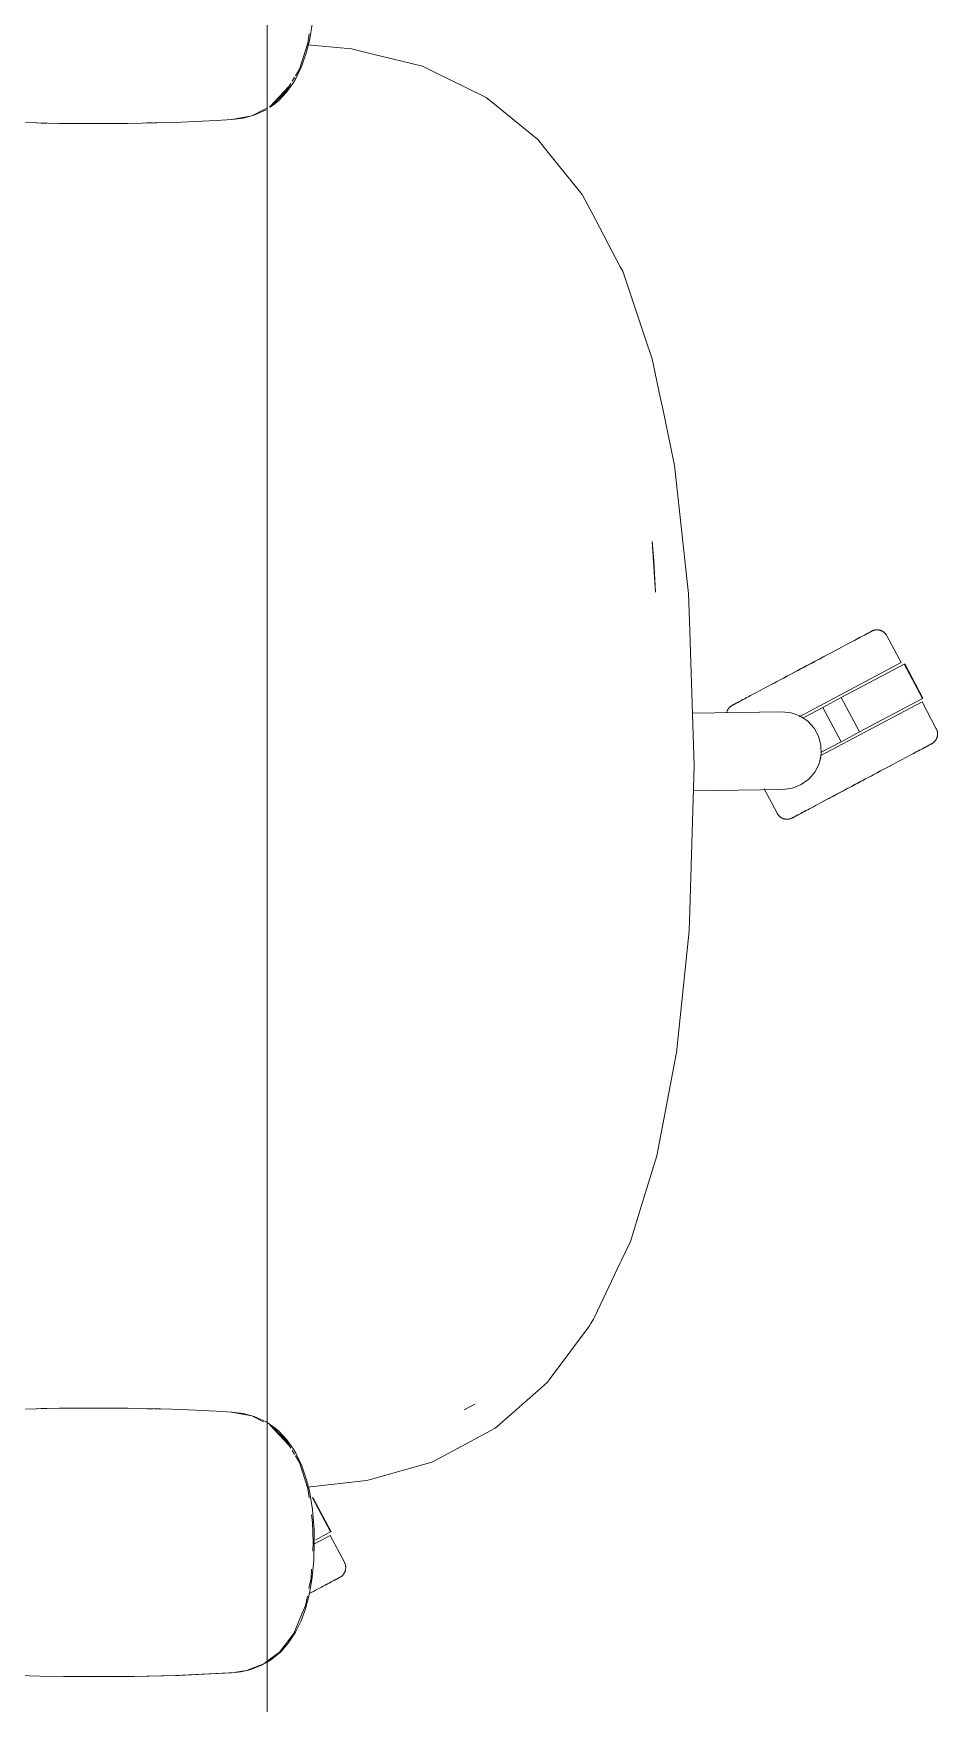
# Model space of a CAD drawing. Header units: millimetres. Extents: x 155927 to 326028, y -36033 to 97293.
# Drawn here: x 185642 to 185968, y 12509 to 13111 of the extents above; entities that cross this region are included whole.
import ezdxf

# ---------------------------------------------------------------- set-up
doc = ezdxf.new("R2010")
doc.units = ezdxf.units.MM
doc.header["$MEASUREMENT"] = 0
doc.layers.add('G-IMPT', color=8, linetype='CONTINUOUS', lineweight=9)
doc.layers.add('I-FURN', color=8, linetype='CONTINUOUS', lineweight=9)

msp = doc.modelspace()

# ---------------------------------------------------------------- linework, layer by layer
at = {"layer": 'G-IMPT'}
for p, q in [((185741.85, 13111.28), (185741.39, 13107.99)), ((185741.94, 13108.83), (185743.05, 13115.59)), ((185741.39, 13107.99), (185738.36, 13098.6)), ((185740.96, 13104.9), (185739.22, 13099.82)), ((185740.96, 13104.9), (185741.94, 13108.83)), ((185741.25, 13107.37), (185757.13, 13105.92)), ((185757.13, 13105.92), (185762.42, 13104.63)), ((185764.79, 13104.04), (185762.42, 13104.63)), ((185782.74, 13099.64), (185764.79, 13104.04)), ((185738.36, 13098.6), (185736.89, 13096.14)), ((185739.22, 13099.82), (185737.01, 13095.18)), ((185787.1, 13097.49), (185782.74, 13099.64)), ((185734.59, 13092.38), (185727.69, 13084.99)), ((185734.59, 13092.38), (185733.31, 13090.91)), ((185735.28, 13093.45), (185733.39, 13090.29)), ((185733.76, 13090.35), (185736.21, 13093.8)), ((185736.61, 13095.68), (185735.75, 13094.24)), ((185737.01, 13095.18), (185736.21, 13093.8)), ((185787.1, 13097.49), (185798.57, 13091.85)), ((185805.73, 13088.32), (185798.57, 13091.85)), ((185733.39, 13090.29), (185727.69, 13084.99)), ((185727.69, 13084.99), (185730.1, 13087.22)), ((185727.79, 13084.95), (185729.58, 13086.17)), ((185730.9, 13087.3), (185729.58, 13086.17)), ((185733.17, 13090.76), (185730.1, 13087.22)), ((185730.9, 13087.3), (185733.76, 13090.35)), ((185809.39, 13085.35), (185805.73, 13088.32)), ((185708.4, 13080.13), (185695.84, 13079.51)), ((185708.4, 13080.13), (185714.07, 13080.41)), ((185721.19, 13081.78), (185713.84, 13080.41)), ((185714.07, 13080.41), (185718.08, 13080.91)), ((185718.08, 13080.91), (185722.03, 13081.98)), ((185725.45, 13083.89), (185721.19, 13081.78)), ((185726.36, 13083.97), (185722.03, 13081.98)), ((185725.45, 13083.89), (185726.72, 13084.51)), ((185727.6, 13084.95), (185727.69, 13084.99)), ((185809.39, 13085.35), (185824.33, 13073.18)), ((185651.93, 13079.04), (185639.63, 13079.33)), ((185643.5, 13079.25), (185645.16, 13079.18)), ((185645.16, 13079.18), (185647.29, 13079.18)), ((185651.93, 13079.04), (185657.4, 13078.97)), ((185672.12, 13078.96), (185657.4, 13078.97)), ((185676.63, 13079.01), (185672.12, 13078.96)), ((185676.63, 13079.01), (185692.3, 13079.39)), ((185683.35, 13079.19), (185685.57, 13079.19)), ((185688.25, 13079.31), (185686.14, 13079.21)), ((185692.3, 13079.39), (185695.84, 13079.51)), ((185824.33, 13073.18), (185828.09, 13068.51)), ((185840.3, 13053.38), (185828.09, 13068.51)), ((185840.3, 13053.38), (185843.01, 13048.25)), ((185843.74, 13046.87), (185843.01, 13048.25)), ((185843.74, 13046.87), (185854.03, 13027.37)), ((185854.03, 13027.37), (185854.91, 13025.71)), ((185863.06, 13001.62), (185854.91, 13025.71)), ((185863.06, 13001.62), (185865.57, 12994.18)), ((185868.44, 12980.36), (185865.57, 12994.18)), ((185869.21, 12976.68), (185868.44, 12980.36)), ((185869.21, 12976.68), (185873.56, 12955.74)), ((185873.56, 12955.74), (185874.04, 12951.32)), ((185878.17, 12913.87), (185874.04, 12951.32)), ((185866.77, 12910.04), (185865.53, 12928.32)), ((185865.53, 12928.32), (185866.14, 12921.37)), ((185866.77, 12910.04), (185866.14, 12921.37)), ((185878.17, 12913.87), (185878.66, 12909.5)), ((185878.98, 12899.56), (185878.66, 12909.5)), ((185878.98, 12899.56), (185880.68, 12847.38)), ((185880.68, 12847.38), (185879.07, 12795.21)), ((185879.07, 12795.21), (185878.84, 12787.95)), ((185878.11, 12780.89), (185878.84, 12787.95)), ((185874.29, 12743.9), (185878.11, 12780.89)), ((185869.33, 12718.06), (185874.2, 12743.43)), ((185874.29, 12743.9), (185874.2, 12743.43)), ((185867.17, 12706.79), (185868.63, 12714.39)), ((185869.33, 12718.06), (185868.63, 12714.39)), ((185862.98, 12693.18), (185867.17, 12706.79)), ((185857.66, 12675.91), (185862.98, 12693.18)), ((185857.66, 12675.91), (185854.46, 12669.14)), ((185844.77, 12648.58), (185854.03, 12668.23)), ((185854.03, 12668.23), (185854.46, 12669.14)), ((185842.94, 12645.53), (185843.4, 12646.3)), ((185843.4, 12646.3), (185844.34, 12647.87)), ((185844.77, 12648.58), (185844.34, 12647.87)), ((185842.94, 12645.53), (185828.37, 12626.03)), ((185824.39, 12622.19), (185809.6, 12609.18)), ((185824.39, 12622.19), (185827.65, 12625.06)), ((185828.37, 12626.03), (185827.65, 12625.06)), ((185651.93, 12615.78), (185657.4, 12615.86)), ((185672.12, 12615.86), (185657.4, 12615.86)), ((185676.63, 12615.81), (185672.12, 12615.86)), ((185801.64, 12617.2), (185797.75, 12615.24)), ((185799.34, 12616.02), (185797.75, 12615.24)), ((185801.64, 12617.2), (185799.34, 12616.02)), ((185651.93, 12615.78), (185639.63, 12615.49)), ((185643.5, 12615.57), (185645.16, 12615.65)), ((185645.16, 12615.65), (185647.29, 12615.65)), ((185676.63, 12615.81), (185692.3, 12615.43)), ((185683.35, 12615.63), (185685.57, 12615.63)), ((185688.25, 12615.52), (185686.14, 12615.61)), ((185692.3, 12615.43), (185695.84, 12615.31)), ((185708.4, 12614.69), (185695.84, 12615.31)), ((185708.4, 12614.69), (185714.07, 12614.41)), ((185721.19, 12613.04), (185713.84, 12614.41)), ((185714.07, 12614.41), (185718.08, 12613.91)), ((185718.08, 12613.91), (185722.03, 12612.84)), ((185725.45, 12610.94), (185721.19, 12613.04)), ((185726.36, 12610.86), (185722.03, 12612.84)), ((185726.36, 12610.86), (185726.54, 12610.73)), ((185726.72, 12610.61), (185729.58, 12608.65)), ((185733.39, 12604.53), (185727.69, 12609.83)), ((185734.59, 12602.44), (185727.69, 12609.83)), ((185727.69, 12609.83), (185730.1, 12607.6)), ((185730.9, 12607.52), (185729.58, 12608.65)), ((185733.17, 12604.06), (185730.1, 12607.6)), ((185730.9, 12607.52), (185733.76, 12604.47)), ((185734.59, 12602.44), (185733.31, 12603.91)), ((185735.28, 12601.38), (185733.39, 12604.53)), ((185733.76, 12604.47), (185736.21, 12601.02)), ((185798.5, 12603.01), (185808.94, 12608.59)), ((185809.6, 12609.18), (185808.94, 12608.59)), ((185736.61, 12599.15), (185735.75, 12600.59)), ((185737.01, 12599.65), (185736.21, 12601.02)), ((185738.36, 12596.23), (185736.89, 12598.68)), ((185739.22, 12595.01), (185737.01, 12599.65)), ((185787.27, 12596.99), (185798.5, 12603.01)), ((185741.39, 12586.83), (185738.36, 12596.23)), ((185740.96, 12589.92), (185739.22, 12595.01)), ((185764.81, 12590.39), (185786.15, 12596.4)), ((185786.15, 12596.4), (185787.27, 12596.99)), ((185740.96, 12589.92), (185741.94, 12585.99)), ((185741.27, 12587.34), (185762.55, 12589.75)), ((185741.85, 12583.54), (185741.39, 12586.83)), ((185741.94, 12585.99), (185743.05, 12579.23)), ((185764.81, 12590.39), (185762.55, 12589.75)), ((185743.11, 12574.58), (185742.72, 12577.36)), ((185743.63, 12571.92), (185743.05, 12579.23)), ((185743.11, 12574.58), (185743.34, 12567.41)), ((185743.63, 12571.92), (185743.72, 12567.41)), ((185743.15, 12564.3), (185743.34, 12567.41)), ((185743.72, 12567.41), (185743.54, 12561.07)), ((185742.56, 12554.58), (185742.75, 12557.79)), ((185742.97, 12554.92), (185743.54, 12561.07)), ((185741.79, 12550.83), (185742.56, 12554.58)), ((185742.97, 12554.92), (185741.97, 12548.99)), ((185740.52, 12544.62), (185738.19, 12539)), ((185740.52, 12544.62), (185741.23, 12548.09)), ((185740.54, 12543.51), (185741.97, 12548.99)), ((185736.35, 12534.61), (185738.19, 12539)), ((185736.97, 12535.1), (185738.96, 12539.18)), ((185740.54, 12543.51), (185738.96, 12539.18)), ((185731.13, 12527.82), (185736.35, 12534.61)), ((185736.97, 12535.1), (185734.32, 12531.05)), ((185726.72, 12524.55), (185731.13, 12527.82)), ((185727.91, 12524.94), (185731.65, 12528.02)), ((185734.32, 12531.05), (185731.65, 12528.02)), ((185633.12, 12519.57), (185644.88, 12519.18)), ((185693.67, 12519.44), (185715.45, 12520.52)), ((185693.67, 12519.44), (185713.84, 12520.41)), ((185694.88, 12519.47), (185715.45, 12520.52)), ((185715.45, 12520.52), (185713.84, 12520.41)), ((185715.45, 12520.52), (185717.1, 12520.78)), ((185719.31, 12521.24), (185715.47, 12520.66)), ((185719.49, 12521.22), (185717.1, 12520.78)), ((185719.31, 12521.24), (185725.51, 12523.65)), ((185719.49, 12521.22), (185720.84, 12521.59)), ((185724.48, 12522.98), (185720.84, 12521.59)), ((185724.48, 12522.98), (185726.72, 12524.26)), ((185725.51, 12523.65), (185726.72, 12524.55)), ((185726.72, 12524.26), (185727.91, 12524.94)), ((185653.29, 12519.02), (185644.88, 12519.18)), ((185653.29, 12519.02), (185683.31, 12519.13)), ((185653.29, 12519.02), (185673.48, 12518.97)), ((185653.29, 12519.02), (185664.09, 12518.93)), ((185683.31, 12519.13), (185664.09, 12518.93)), ((185673.48, 12518.97), (185694.88, 12519.47)), ((185673.48, 12518.97), (185693.67, 12519.44)), ((185673.48, 12518.97), (185683.31, 12519.13)), ((185673.48, 12519.01), (185675.52, 12518.99)), ((185675.52, 12518.99), (185677.43, 12519.06)), ((185683.31, 12519.13), (185694.88, 12519.47)), ((185694.88, 12519.47), (185693.67, 12519.44))]:
    msp.add_line(p, q, dxfattribs=at)
at = {"layer": 'I-FURN'}
for p, q in [((185726.72, 13489.61), (185726.72, 12089.61)), ((185726.72, 12089.61), (185726.72, 13489.61)), ((185939.09, 12893), (185938.45, 12892.65)), ((185939.71, 12893.33), (185939.09, 12893)), ((185940.29, 12893.64), (185939.71, 12893.33)), ((185939.98, 12893.47), (185940.55, 12893.77)), ((185940.84, 12893.93), (185940.29, 12893.64)), ((185940.55, 12893.77), (185941.09, 12894.06)), ((185941.36, 12894.21), (185940.84, 12893.93)), ((185941.09, 12894.06), (185941.59, 12894.33)), ((185941.84, 12894.46), (185941.36, 12894.21)), ((185941.59, 12894.33), (185942.05, 12894.57)), ((185942.29, 12894.7), (185941.84, 12894.46)), ((185942.05, 12894.57), (185942.48, 12894.8)), ((185942.7, 12894.92), (185942.29, 12894.7)), ((185942.48, 12894.8), (185942.88, 12895.01)), ((185943.07, 12895.12), (185942.7, 12894.92)), ((185942.88, 12895.01), (185943.23, 12895.2)), ((185943.41, 12895.29), (185943.07, 12895.12)), ((185943.23, 12895.2), (185943.55, 12895.37)), ((185943.71, 12895.45), (185943.41, 12895.29)), ((185943.55, 12895.37), (185943.83, 12895.52)), ((185943.96, 12895.59), (185943.71, 12895.45)), ((185943.83, 12895.52), (185944.07, 12895.65)), ((185944.18, 12895.71), (185943.96, 12895.59)), ((185944.07, 12895.65), (185944.27, 12895.75)), ((185944.36, 12895.8), (185944.18, 12895.71)), ((185944.27, 12895.75), (185944.43, 12895.84)), ((185944.5, 12895.88), (185944.36, 12895.8)), ((185944.43, 12895.84), (185944.55, 12895.9)), ((185944.6, 12895.93), (185944.5, 12895.88)), ((185944.55, 12895.9), (185944.64, 12895.95)), ((185944.66, 12895.96), (185944.6, 12895.93)), ((185944.64, 12895.95), (185944.68, 12895.97)), ((185944.68, 12895.97), (185944.66, 12895.96)), ((185944.68, 12895.97), (185944.83, 12896.04)), ((185944.68, 12895.97), (185944.68, 12895.97)), ((185944.83, 12896.04), (185944.97, 12896.11)), ((185944.97, 12896.11), (185945.12, 12896.17)), ((185945.12, 12896.17), (185945.28, 12896.23)), ((185945.28, 12896.23), (185945.43, 12896.28)), ((185945.43, 12896.28), (185945.58, 12896.32)), ((185945.58, 12896.32), (185945.74, 12896.36)), ((185945.74, 12896.36), (185945.9, 12896.39)), ((185945.9, 12896.39), (185946.06, 12896.41)), ((185946.06, 12896.41), (185946.22, 12896.43)), ((185946.22, 12896.43), (185946.38, 12896.44)), ((185946.38, 12896.44), (185946.54, 12896.44)), ((185946.54, 12896.44), (185946.7, 12896.44)), ((185946.7, 12896.44), (185946.86, 12896.43)), ((185946.86, 12896.43), (185947.02, 12896.42)), ((185947.02, 12896.42), (185947.18, 12896.4)), ((185947.18, 12896.4), (185947.34, 12896.37)), ((185947.34, 12896.37), (185947.5, 12896.34)), ((185947.5, 12896.34), (185947.66, 12896.3)), ((185947.66, 12896.3), (185947.81, 12896.25)), ((185947.81, 12896.25), (185947.96, 12896.2)), ((185947.96, 12896.2), (185948.11, 12896.14)), ((185948.11, 12896.14), (185948.26, 12896.07)), ((185948.26, 12896.07), (185948.41, 12896)), ((185948.41, 12896), (185948.55, 12895.93)), ((185948.55, 12895.93), (185948.69, 12895.85)), ((185948.69, 12895.85), (185948.82, 12895.76)), ((185948.82, 12895.76), (185948.96, 12895.67)), ((185948.96, 12895.67), (185949.08, 12895.57)), ((185949.08, 12895.57), (185949.21, 12895.47)), ((185949.21, 12895.47), (185949.33, 12895.36)), ((185949.33, 12895.36), (185949.44, 12895.25)), ((185949.44, 12895.25), (185949.55, 12895.13)), ((185949.55, 12895.13), (185949.66, 12895.01)), ((185949.66, 12895.01), (185949.76, 12894.88)), ((185949.76, 12894.88), (185949.86, 12894.75)), ((185949.86, 12894.75), (185949.95, 12894.62)), ((185949.95, 12894.62), (185950.03, 12894.48)), ((185950.03, 12894.48), (185950.11, 12894.34)), ((185950.11, 12894.34), (185950.14, 12894.31)), ((185955.29, 12884.62), (185950.14, 12894.31)), ((185927.71, 12886.95), (185926.75, 12886.44)), ((185927.2, 12886.67), (185928.15, 12887.18)), ((185928.66, 12887.45), (185927.71, 12886.95)), ((185928.15, 12887.18), (185929.09, 12887.68)), ((185929.59, 12887.94), (185928.66, 12887.45)), ((185929.09, 12887.68), (185930.01, 12888.17)), ((185930.5, 12888.43), (185929.59, 12887.94)), ((185930.01, 12888.17), (185930.91, 12888.65)), ((185931.4, 12888.91), (185930.5, 12888.43)), ((185930.91, 12888.65), (185931.8, 12889.12)), ((185932.27, 12889.37), (185931.4, 12888.91)), ((185931.8, 12889.12), (185932.67, 12889.58)), ((185933.13, 12889.83), (185932.27, 12889.37)), ((185932.67, 12889.58), (185933.52, 12890.03)), ((185933.96, 12890.27), (185933.13, 12889.83)), ((185934.78, 12890.7), (185933.96, 12890.27)), ((185935.56, 12891.12), (185934.78, 12890.7)), ((185936.33, 12891.53), (185935.56, 12891.12)), ((185937.06, 12891.92), (185936.33, 12891.53)), ((185937.77, 12892.29), (185937.06, 12891.92)), ((185938.45, 12892.65), (185937.77, 12892.29)), ((185915.27, 12880.33), (185916.27, 12880.86)), ((185916.81, 12881.15), (185915.81, 12880.62)), ((185916.27, 12880.86), (185917.27, 12881.39)), ((185917.81, 12881.68), (185916.81, 12881.15)), ((185917.27, 12881.39), (185918.27, 12881.93)), ((185918.81, 12882.22), (185917.81, 12881.68)), ((185918.27, 12881.93), (185919.28, 12882.46)), ((185955.29, 12884.62), (185918.54, 12865.08)), ((185919.82, 12882.75), (185918.81, 12882.22)), ((185919.28, 12882.46), (185920.28, 12883)), ((185920.82, 12883.29), (185919.82, 12882.75)), ((185920.28, 12883), (185921.29, 12883.53)), ((185921.83, 12883.82), (185920.82, 12883.29)), ((185921.29, 12883.53), (185922.29, 12884.06)), ((185922.83, 12884.35), (185921.83, 12883.82)), ((185922.29, 12884.06), (185923.28, 12884.59)), ((185923.82, 12884.88), (185922.83, 12884.35)), ((185923.28, 12884.59), (185924.27, 12885.12)), ((185924.81, 12885.4), (185923.82, 12884.88)), ((185924.27, 12885.12), (185925.26, 12885.64)), ((185925.79, 12885.92), (185924.81, 12885.4)), ((185925.26, 12885.64), (185926.23, 12886.16)), ((185926.75, 12886.44), (185925.79, 12885.92)), ((185926.23, 12886.16), (185927.2, 12886.67)), ((185933.7, 12872.01), (185956.41, 12884.08)), ((185956.41, 12884.08), (185962.98, 12871.72)), ((185963.15, 12871.81), (185956.58, 12884.18)), ((185905.58, 12875.18), (185904.75, 12874.74)), ((185906.43, 12875.63), (185905.58, 12875.18)), ((185907.29, 12876.09), (185906.43, 12875.63)), ((185908.18, 12876.56), (185907.29, 12876.09)), ((185909.09, 12877.04), (185908.18, 12876.56)), ((185908.6, 12876.78), (185909.51, 12877.27)), ((185910.01, 12877.53), (185909.09, 12877.04)), ((185909.51, 12877.27), (185910.44, 12877.76)), ((185910.95, 12878.03), (185910.01, 12877.53)), ((185910.44, 12877.76), (185911.38, 12878.27)), ((185911.9, 12878.54), (185910.95, 12878.03)), ((185911.38, 12878.27), (185912.34, 12878.77)), ((185912.86, 12879.05), (185911.9, 12878.54)), ((185912.34, 12878.77), (185913.31, 12879.29)), ((185913.84, 12879.57), (185912.86, 12879.05)), ((185913.31, 12879.29), (185914.29, 12879.81)), ((185914.82, 12880.09), (185913.84, 12879.57)), ((185914.29, 12879.81), (185915.27, 12880.33)), ((185915.81, 12880.62), (185914.82, 12880.09)), ((185893.59, 12868.66), (185893.71, 12868.77)), ((185893.71, 12868.77), (185893.83, 12868.87)), ((185893.83, 12868.87), (185893.96, 12868.96)), ((185893.96, 12868.96), (185894.1, 12869.05)), ((185894.1, 12869.05), (185894.23, 12869.14)), ((185894.23, 12869.14), (185894.37, 12869.22)), ((185894.37, 12869.22), (185894.41, 12869.24)), ((185894.41, 12869.24), (185894.43, 12869.25)), ((185894.42, 12869.24), (185894.41, 12869.24)), ((185894.46, 12869.27), (185894.42, 12869.24)), ((185894.43, 12869.25), (185894.49, 12869.28)), ((185894.54, 12869.31), (185894.46, 12869.27)), ((185894.49, 12869.28), (185894.59, 12869.34)), ((185894.66, 12869.37), (185894.54, 12869.31)), ((185894.59, 12869.34), (185894.73, 12869.41)), ((185894.82, 12869.46), (185894.66, 12869.37)), ((185894.73, 12869.41), (185894.91, 12869.51)), ((185895.02, 12869.57), (185894.82, 12869.46)), ((185894.91, 12869.51), (185895.13, 12869.62)), ((185895.27, 12869.7), (185895.02, 12869.57)), ((185895.13, 12869.62), (185895.39, 12869.76)), ((185895.54, 12869.84), (185895.27, 12869.7)), ((185895.39, 12869.76), (185895.69, 12869.92)), ((185895.86, 12870.01), (185895.54, 12869.84)), ((185895.69, 12869.92), (185896.02, 12870.1)), ((185896.22, 12870.2), (185895.86, 12870.01)), ((185896.02, 12870.1), (185896.39, 12870.3)), ((185896.61, 12870.41), (185896.22, 12870.2)), ((185896.39, 12870.3), (185896.8, 12870.51)), ((185897.04, 12870.64), (185896.61, 12870.41)), ((185896.8, 12870.51), (185897.25, 12870.75)), ((185897.51, 12870.89), (185897.04, 12870.64)), ((185897.25, 12870.75), (185897.73, 12871.01)), ((185898.01, 12871.15), (185897.51, 12870.89)), ((185897.73, 12871.01), (185898.25, 12871.28)), ((185898.54, 12871.44), (185898.01, 12871.15)), ((185898.25, 12871.28), (185898.8, 12871.58)), ((185899.11, 12871.74), (185898.54, 12871.44)), ((185898.8, 12871.58), (185899.38, 12871.89)), ((185899.71, 12872.06), (185899.11, 12871.74)), ((185900.35, 12872.4), (185899.71, 12872.06)), ((185901.01, 12872.75), (185900.35, 12872.4)), ((185901.71, 12873.12), (185901.01, 12872.75)), ((185902.43, 12873.5), (185901.71, 12873.12)), ((185903.18, 12873.9), (185902.43, 12873.5)), ((185903.95, 12874.31), (185903.18, 12873.9)), ((185904.75, 12874.74), (185903.95, 12874.31)), ((185962.8, 12870.49), (185926.08, 12850.97)), ((185927.06, 12868.48), (185933.7, 12872.01)), ((185933.7, 12872.01), (185940.27, 12859.65)), ((185962.98, 12871.72), (185940.27, 12859.65)), ((185967.95, 12860.81), (185962.8, 12870.49)), ((185880.06, 12866.34), (185912.25, 12866.9)), ((185892.38, 12866.61), (185892.42, 12866.76)), ((185892.42, 12866.76), (185892.47, 12866.92)), ((185892.47, 12866.92), (185892.52, 12867.07)), ((185892.52, 12867.07), (185892.58, 12867.22)), ((185892.58, 12867.22), (185892.64, 12867.37)), ((185892.64, 12867.37), (185892.71, 12867.51)), ((185892.71, 12867.51), (185892.79, 12867.65)), ((185892.79, 12867.65), (185892.87, 12867.79)), ((185892.87, 12867.79), (185892.96, 12867.93)), ((185892.96, 12867.93), (185893.05, 12868.06)), ((185893.05, 12868.06), (185893.15, 12868.19)), ((185893.15, 12868.19), (185893.25, 12868.31)), ((185893.25, 12868.31), (185893.36, 12868.43)), ((185893.36, 12868.43), (185893.47, 12868.55)), ((185893.47, 12868.55), (185893.59, 12868.66)), ((185912.25, 12866.9), (185915.61, 12866.55)), ((185915.61, 12866.55), (185918.78, 12865.41)), ((185918.78, 12865.41), (185921.59, 12863.54)), ((185919.91, 12864.68), (185927.06, 12868.48)), ((185921.59, 12863.54), (185923.87, 12861.05)), ((185927.06, 12868.48), (185933.63, 12856.12)), ((185923.87, 12861.05), (185925.49, 12858.1)), ((185925.49, 12858.1), (185926.36, 12854.83)), ((185940.27, 12859.65), (185933.63, 12856.12)), ((185967.82, 12856.8), (185967.73, 12856.67)), ((185967.9, 12856.94), (185967.82, 12856.8)), ((185967.98, 12857.09), (185967.9, 12856.94)), ((185967.95, 12860.81), (185968.02, 12860.66)), ((185968.05, 12857.23), (185967.98, 12857.09)), ((185968.02, 12860.66), (185968.09, 12860.52)), ((185968.11, 12857.38), (185968.05, 12857.23)), ((185968.09, 12860.52), (185968.15, 12860.37)), ((185968.17, 12857.53), (185968.11, 12857.38)), ((185968.15, 12860.37), (185968.2, 12860.22)), ((185968.22, 12857.68), (185968.17, 12857.53)), ((185968.2, 12860.22), (185968.25, 12860.06)), ((185968.27, 12857.84), (185968.22, 12857.68)), ((185968.25, 12860.06), (185968.29, 12859.91)), ((185968.31, 12857.99), (185968.27, 12857.84)), ((185968.29, 12859.91), (185968.33, 12859.75)), ((185968.34, 12858.15), (185968.31, 12857.99)), ((185968.33, 12859.75), (185968.36, 12859.59)), ((185968.37, 12858.31), (185968.34, 12858.15)), ((185968.36, 12859.59), (185968.39, 12859.43)), ((185968.39, 12858.47), (185968.37, 12858.31)), ((185968.39, 12859.43), (185968.4, 12859.27)), ((185968.41, 12858.63), (185968.39, 12858.47)), ((185968.4, 12859.27), (185968.41, 12859.11)), ((185968.41, 12859.11), (185968.42, 12858.95)), ((185968.42, 12858.79), (185968.41, 12858.63)), ((185968.42, 12858.95), (185968.42, 12858.79)), ((185926.42, 12851.46), (185925.67, 12848.17)), ((185926.36, 12854.83), (185926.42, 12851.46)), ((185933.63, 12856.12), (185926.49, 12852.32)), ((185956.74, 12850.28), (185957.51, 12850.7)), ((185957.51, 12850.7), (185958.26, 12851.09)), ((185958.26, 12851.09), (185958.99, 12851.48)), ((185958.99, 12851.48), (185959.68, 12851.85)), ((185959.68, 12851.85), (185960.34, 12852.2)), ((185960.34, 12852.2), (185960.98, 12852.54)), ((185960.98, 12852.54), (185961.58, 12852.86)), ((185961.89, 12853.02), (185961.31, 12852.71)), ((185961.58, 12852.86), (185962.15, 12853.16)), ((185962.44, 12853.32), (185961.89, 12853.02)), ((185962.15, 12853.16), (185962.68, 12853.44)), ((185962.96, 12853.59), (185962.44, 12853.32)), ((185962.68, 12853.44), (185963.18, 12853.71)), ((185963.44, 12853.85), (185962.96, 12853.59)), ((185963.18, 12853.71), (185963.65, 12853.96)), ((185963.89, 12854.08), (185963.44, 12853.85)), ((185963.65, 12853.96), (185964.08, 12854.19)), ((185964.3, 12854.3), (185963.89, 12854.08)), ((185964.08, 12854.19), (185964.47, 12854.4)), ((185964.67, 12854.5), (185964.3, 12854.3)), ((185964.47, 12854.4), (185964.83, 12854.58)), ((185965, 12854.68), (185964.67, 12854.5)), ((185964.83, 12854.58), (185965.15, 12854.75)), ((185965.3, 12854.84), (185965, 12854.68)), ((185965.15, 12854.75), (185965.43, 12854.9)), ((185965.56, 12854.97), (185965.3, 12854.84)), ((185965.43, 12854.9), (185965.67, 12855.03)), ((185965.78, 12855.09), (185965.56, 12854.97)), ((185965.67, 12855.03), (185965.87, 12855.14)), ((185965.96, 12855.19), (185965.78, 12855.09)), ((185965.87, 12855.14), (185966.03, 12855.22)), ((185966.1, 12855.26), (185965.96, 12855.19)), ((185966.03, 12855.22), (185966.15, 12855.29)), ((185966.2, 12855.31), (185966.1, 12855.26)), ((185966.15, 12855.29), (185966.23, 12855.33)), ((185966.26, 12855.35), (185966.2, 12855.31)), ((185966.23, 12855.33), (185966.27, 12855.35)), ((185966.28, 12855.36), (185966.26, 12855.35)), ((185966.27, 12855.35), (185966.28, 12855.36)), ((185966.32, 12855.38), (185966.28, 12855.36)), ((185966.46, 12855.46), (185966.32, 12855.38)), ((185966.6, 12855.54), (185966.46, 12855.46)), ((185966.73, 12855.63), (185966.6, 12855.54)), ((185966.86, 12855.73), (185966.73, 12855.63)), ((185966.98, 12855.83), (185966.86, 12855.73)), ((185967.1, 12855.94), (185966.98, 12855.83)), ((185967.22, 12856.05), (185967.1, 12855.94)), ((185967.33, 12856.16), (185967.22, 12856.05)), ((185967.44, 12856.28), (185967.33, 12856.16)), ((185967.54, 12856.41), (185967.44, 12856.28)), ((185967.64, 12856.54), (185967.54, 12856.41)), ((185967.73, 12856.67), (185967.64, 12856.54)), ((185924.15, 12845.16), (185921.96, 12842.6)), ((185925.67, 12848.17), (185924.15, 12845.16)), ((185946.4, 12844.79), (185945.42, 12844.26)), ((185945.87, 12844.5), (185946.85, 12845.03)), ((185947.38, 12845.31), (185946.4, 12844.79)), ((185946.85, 12845.03), (185947.83, 12845.55)), ((185948.35, 12845.82), (185947.38, 12845.31)), ((185947.83, 12845.55), (185948.79, 12846.06)), ((185949.31, 12846.33), (185948.35, 12845.82)), ((185948.79, 12846.06), (185949.74, 12846.56)), ((185950.25, 12846.83), (185949.31, 12846.33)), ((185949.74, 12846.56), (185950.68, 12847.06)), ((185951.18, 12847.33), (185950.25, 12846.83)), ((185950.68, 12847.06), (185951.6, 12847.55)), ((185952.09, 12847.81), (185951.18, 12847.33)), ((185951.6, 12847.55), (185952.51, 12848.03)), ((185952.51, 12848.03), (185953.4, 12848.51)), ((185953.4, 12848.51), (185954.26, 12848.97)), ((185954.26, 12848.97), (185955.11, 12849.42)), ((185955.11, 12849.42), (185955.94, 12849.86)), ((185955.94, 12849.86), (185956.74, 12850.28)), ((185912.74, 12838.91), (185880.4, 12838.35)), ((185905.85, 12839.13), (185910.56, 12830.29)), ((185916.08, 12839.38), (185912.74, 12838.91)), ((185919.22, 12840.63), (185916.08, 12839.38)), ((185921.96, 12842.6), (185919.22, 12840.63)), ((185933.94, 12838.16), (185934.9, 12838.67)), ((185935.43, 12838.95), (185934.46, 12838.44)), ((185934.9, 12838.67), (185935.88, 12839.19)), ((185936.42, 12839.48), (185935.43, 12838.95)), ((185935.88, 12839.19), (185936.87, 12839.72)), ((185937.41, 12840), (185936.42, 12839.48)), ((185936.87, 12839.72), (185937.86, 12840.25)), ((185938.4, 12840.53), (185937.41, 12840)), ((185937.86, 12840.25), (185938.86, 12840.78)), ((185939.4, 12841.07), (185938.4, 12840.53)), ((185938.86, 12840.78), (185939.87, 12841.31)), ((185940.41, 12841.6), (185939.4, 12841.07)), ((185939.87, 12841.31), (185940.87, 12841.85)), ((185941.41, 12842.14), (185940.41, 12841.6)), ((185940.87, 12841.85), (185941.88, 12842.38)), ((185942.42, 12842.67), (185941.41, 12842.14)), ((185941.88, 12842.38), (185942.88, 12842.92)), ((185943.42, 12843.2), (185942.42, 12842.67)), ((185942.88, 12842.92), (185943.88, 12843.45)), ((185944.42, 12843.73), (185943.42, 12843.2)), ((185943.88, 12843.45), (185944.88, 12843.98)), ((185945.42, 12844.26), (185944.42, 12843.73)), ((185944.88, 12843.98), (185945.87, 12844.5)), ((185922.92, 12832.3), (185923.63, 12832.68)), ((185923.63, 12832.68), (185924.36, 12833.07)), ((185924.36, 12833.07), (185925.13, 12833.47)), ((185925.13, 12833.47), (185925.91, 12833.89)), ((185925.91, 12833.89), (185926.73, 12834.33)), ((185926.73, 12834.33), (185927.56, 12834.77)), ((185928.02, 12835.01), (185927.17, 12834.56)), ((185927.56, 12834.77), (185928.42, 12835.22)), ((185928.89, 12835.48), (185928.02, 12835.01)), ((185928.42, 12835.22), (185929.3, 12835.69)), ((185929.78, 12835.95), (185928.89, 12835.48)), ((185929.3, 12835.69), (185930.19, 12836.17)), ((185930.68, 12836.43), (185929.78, 12835.95)), ((185930.19, 12836.17), (185931.1, 12836.65)), ((185931.6, 12836.92), (185930.68, 12836.43)), ((185931.1, 12836.65), (185932.03, 12837.15)), ((185932.54, 12837.42), (185931.6, 12836.92)), ((185932.03, 12837.15), (185932.98, 12837.65)), ((185933.49, 12837.92), (185932.54, 12837.42)), ((185932.98, 12837.65), (185933.94, 12838.16)), ((185934.46, 12838.44), (185933.49, 12837.92)), ((185910.58, 12830.25), (185910.56, 12830.29)), ((185910.66, 12830.11), (185910.58, 12830.25)), ((185910.74, 12829.98), (185910.66, 12830.11)), ((185910.83, 12829.84), (185910.74, 12829.98)), ((185910.93, 12829.71), (185910.83, 12829.84)), ((185911.03, 12829.59), (185910.93, 12829.71)), ((185911.14, 12829.47), (185911.03, 12829.59)), ((185911.25, 12829.35), (185911.14, 12829.47)), ((185911.36, 12829.24), (185911.25, 12829.35)), ((185911.48, 12829.13), (185911.36, 12829.24)), ((185911.61, 12829.03), (185911.48, 12829.13)), ((185911.73, 12828.93), (185911.61, 12829.03)), ((185911.87, 12828.84), (185911.73, 12828.93)), ((185912, 12828.75), (185911.87, 12828.84)), ((185912.14, 12828.67), (185912, 12828.75)), ((185912.28, 12828.59), (185912.14, 12828.67)), ((185912.43, 12828.52), (185912.28, 12828.59)), ((185912.58, 12828.46), (185912.43, 12828.52)), ((185912.73, 12828.4), (185912.58, 12828.46)), ((185912.88, 12828.35), (185912.73, 12828.4)), ((185913.03, 12828.3), (185912.88, 12828.35)), ((185913.19, 12828.26), (185913.03, 12828.3)), ((185913.35, 12828.23), (185913.19, 12828.26)), ((185913.51, 12828.2), (185913.35, 12828.23)), ((185913.67, 12828.18), (185913.51, 12828.2)), ((185913.83, 12828.16), (185913.67, 12828.18)), ((185913.99, 12828.16), (185913.83, 12828.16)), ((185914.15, 12828.15), (185913.99, 12828.16)), ((185914.31, 12828.16), (185914.15, 12828.15)), ((185914.47, 12828.17), (185914.31, 12828.16)), ((185914.63, 12828.19), (185914.47, 12828.17)), ((185914.79, 12828.21), (185914.63, 12828.19)), ((185914.95, 12828.24), (185914.79, 12828.21)), ((185915.11, 12828.28), (185914.95, 12828.24)), ((185915.26, 12828.32), (185915.11, 12828.28)), ((185915.41, 12828.37), (185915.26, 12828.32)), ((185915.57, 12828.42), (185915.41, 12828.37)), ((185915.72, 12828.49), (185915.57, 12828.42)), ((185915.86, 12828.55), (185915.72, 12828.49)), ((185916.01, 12828.63), (185915.86, 12828.55)), ((185916.05, 12828.65), (185916.01, 12828.63)), ((185916.01, 12828.63), (185916.03, 12828.64)), ((185916.01, 12828.63), (185916.01, 12828.63)), ((185916.03, 12828.64), (185916.09, 12828.67)), ((185916.14, 12828.69), (185916.05, 12828.65)), ((185916.09, 12828.67), (185916.19, 12828.72)), ((185916.26, 12828.76), (185916.14, 12828.69)), ((185916.19, 12828.72), (185916.33, 12828.8)), ((185916.42, 12828.84), (185916.26, 12828.76)), ((185916.33, 12828.8), (185916.51, 12828.89)), ((185916.62, 12828.95), (185916.42, 12828.84)), ((185916.51, 12828.89), (185916.73, 12829.01)), ((185916.86, 12829.08), (185916.62, 12828.95)), ((185916.73, 12829.01), (185916.98, 12829.15)), ((185917.14, 12829.23), (185916.86, 12829.08)), ((185916.98, 12829.15), (185917.28, 12829.3)), ((185917.46, 12829.4), (185917.14, 12829.23)), ((185917.28, 12829.3), (185917.62, 12829.48)), ((185917.81, 12829.59), (185917.46, 12829.4)), ((185917.62, 12829.48), (185917.99, 12829.68)), ((185918.21, 12829.8), (185917.81, 12829.59)), ((185917.99, 12829.68), (185918.4, 12829.9)), ((185918.64, 12830.02), (185918.21, 12829.8)), ((185918.4, 12829.9), (185918.85, 12830.14)), ((185919.1, 12830.27), (185918.64, 12830.02)), ((185918.85, 12830.14), (185919.33, 12830.39)), ((185919.6, 12830.54), (185919.1, 12830.27)), ((185919.33, 12830.39), (185919.85, 12830.67)), ((185920.14, 12830.82), (185919.6, 12830.54)), ((185919.85, 12830.67), (185920.4, 12830.96)), ((185920.71, 12831.13), (185920.14, 12830.82)), ((185920.4, 12830.96), (185920.98, 12831.27)), ((185920.98, 12831.27), (185921.6, 12831.6)), ((185921.6, 12831.6), (185922.24, 12831.94)), ((185922.24, 12831.94), (185922.92, 12832.3)), ((185742.95, 12583.49), (185743.05, 12583.54)), ((185743.05, 12583.54), (185749.62, 12571.18)), ((185749.79, 12571.27), (185743.22, 12583.63)), ((185749.44, 12569.95), (185743.81, 12566.95)), ((185749.62, 12571.18), (185744.33, 12568.36)), ((185754.59, 12560.26), (185749.44, 12569.95)), ((185753.97, 12555.62), (185753.86, 12555.5)), ((185754.08, 12555.74), (185753.97, 12555.62)), ((185754.18, 12555.86), (185754.08, 12555.74)), ((185754.28, 12555.99), (185754.18, 12555.86)), ((185754.38, 12556.12), (185754.28, 12555.99)), ((185754.46, 12556.26), (185754.38, 12556.12)), ((185754.54, 12556.4), (185754.46, 12556.26)), ((185754.62, 12556.54), (185754.54, 12556.4)), ((185754.59, 12560.26), (185754.66, 12560.12)), ((185754.69, 12556.68), (185754.62, 12556.54)), ((185754.66, 12560.12), (185754.73, 12559.97)), ((185754.75, 12556.83), (185754.69, 12556.68)), ((185754.73, 12559.97), (185754.79, 12559.82)), ((185754.81, 12556.98), (185754.75, 12556.83)), ((185754.79, 12559.82), (185754.84, 12559.67)), ((185754.87, 12557.14), (185754.81, 12556.98)), ((185754.84, 12559.67), (185754.89, 12559.52)), ((185754.91, 12557.29), (185754.87, 12557.14)), ((185754.89, 12559.52), (185754.94, 12559.36)), ((185754.95, 12557.45), (185754.91, 12557.29)), ((185754.94, 12559.36), (185754.97, 12559.2)), ((185754.99, 12557.6), (185754.95, 12557.45)), ((185754.97, 12559.2), (185755, 12559.05)), ((185755.01, 12557.76), (185754.99, 12557.6)), ((185755, 12559.05), (185755.03, 12558.89)), ((185755.03, 12557.92), (185755.01, 12557.76)), ((185755.03, 12558.89), (185755.04, 12558.73)), ((185755.05, 12558.08), (185755.03, 12557.92)), ((185755.04, 12558.73), (185755.05, 12558.57)), ((185755.05, 12558.57), (185755.06, 12558.4)), ((185755.06, 12558.24), (185755.05, 12558.08)), ((185755.06, 12558.4), (185755.06, 12558.24)), ((185742.58, 12549.31), (185743.38, 12549.74)), ((185743.38, 12549.74), (185744.15, 12550.15)), ((185744.15, 12550.15), (185744.9, 12550.55)), ((185744.9, 12550.55), (185745.63, 12550.93)), ((185745.63, 12550.93), (185746.32, 12551.3)), ((185746.32, 12551.3), (185746.98, 12551.65)), ((185746.98, 12551.65), (185747.62, 12551.99)), ((185747.62, 12551.99), (185748.22, 12552.31)), ((185748.53, 12552.48), (185747.95, 12552.17)), ((185748.22, 12552.31), (185748.79, 12552.61)), ((185749.08, 12552.77), (185748.53, 12552.48)), ((185748.79, 12552.61), (185749.32, 12552.9)), ((185749.6, 12553.04), (185749.08, 12552.77)), ((185749.32, 12552.9), (185749.82, 12553.16)), ((185750.08, 12553.3), (185749.6, 12553.04)), ((185749.82, 12553.16), (185750.29, 12553.41)), ((185750.53, 12553.54), (185750.08, 12553.3)), ((185750.29, 12553.41), (185750.72, 12553.64)), ((185750.94, 12553.76), (185750.53, 12553.54)), ((185750.72, 12553.64), (185751.11, 12553.85)), ((185751.31, 12553.95), (185750.94, 12553.76)), ((185751.11, 12553.85), (185751.47, 12554.04)), ((185751.65, 12554.13), (185751.31, 12553.95)), ((185751.47, 12554.04), (185751.79, 12554.21)), ((185751.94, 12554.29), (185751.65, 12554.13)), ((185751.79, 12554.21), (185752.07, 12554.36)), ((185752.2, 12554.43), (185751.94, 12554.29)), ((185752.07, 12554.36), (185752.31, 12554.48)), ((185752.42, 12554.54), (185752.2, 12554.43)), ((185752.31, 12554.48), (185752.51, 12554.59)), ((185752.6, 12554.64), (185752.42, 12554.54)), ((185752.51, 12554.59), (185752.67, 12554.68)), ((185752.74, 12554.71), (185752.6, 12554.64)), ((185752.67, 12554.68), (185752.79, 12554.74)), ((185752.84, 12554.77), (185752.74, 12554.71)), ((185752.79, 12554.74), (185752.87, 12554.79)), ((185752.9, 12554.8), (185752.84, 12554.77)), ((185752.87, 12554.79), (185752.92, 12554.81)), ((185752.92, 12554.81), (185752.9, 12554.8)), ((185752.96, 12554.83), (185752.92, 12554.81)), ((185752.92, 12554.81), (185752.92, 12554.81)), ((185753.1, 12554.91), (185752.96, 12554.83)), ((185753.24, 12555), (185753.1, 12554.91)), ((185753.37, 12555.09), (185753.24, 12555)), ((185753.5, 12555.18), (185753.37, 12555.09)), ((185753.62, 12555.29), (185753.5, 12555.18)), ((185753.75, 12555.39), (185753.62, 12555.29)), ((185753.86, 12555.5), (185753.75, 12555.39)), ((185741.75, 12548.87), (185742.58, 12549.31))]:
    msp.add_line(p, q, dxfattribs=at)
msp.add_arc((185912.69, 12852.91), 13.81, 342.66397, 347.65266, dxfattribs=at)
msp.add_open_spline([(185926.3, 12850.55), (185926.22, 12850.11), (185926.12, 12849.69), (185926, 12849.27)], degree=3, dxfattribs=at)

doc.saveas('drawing.dxf')
